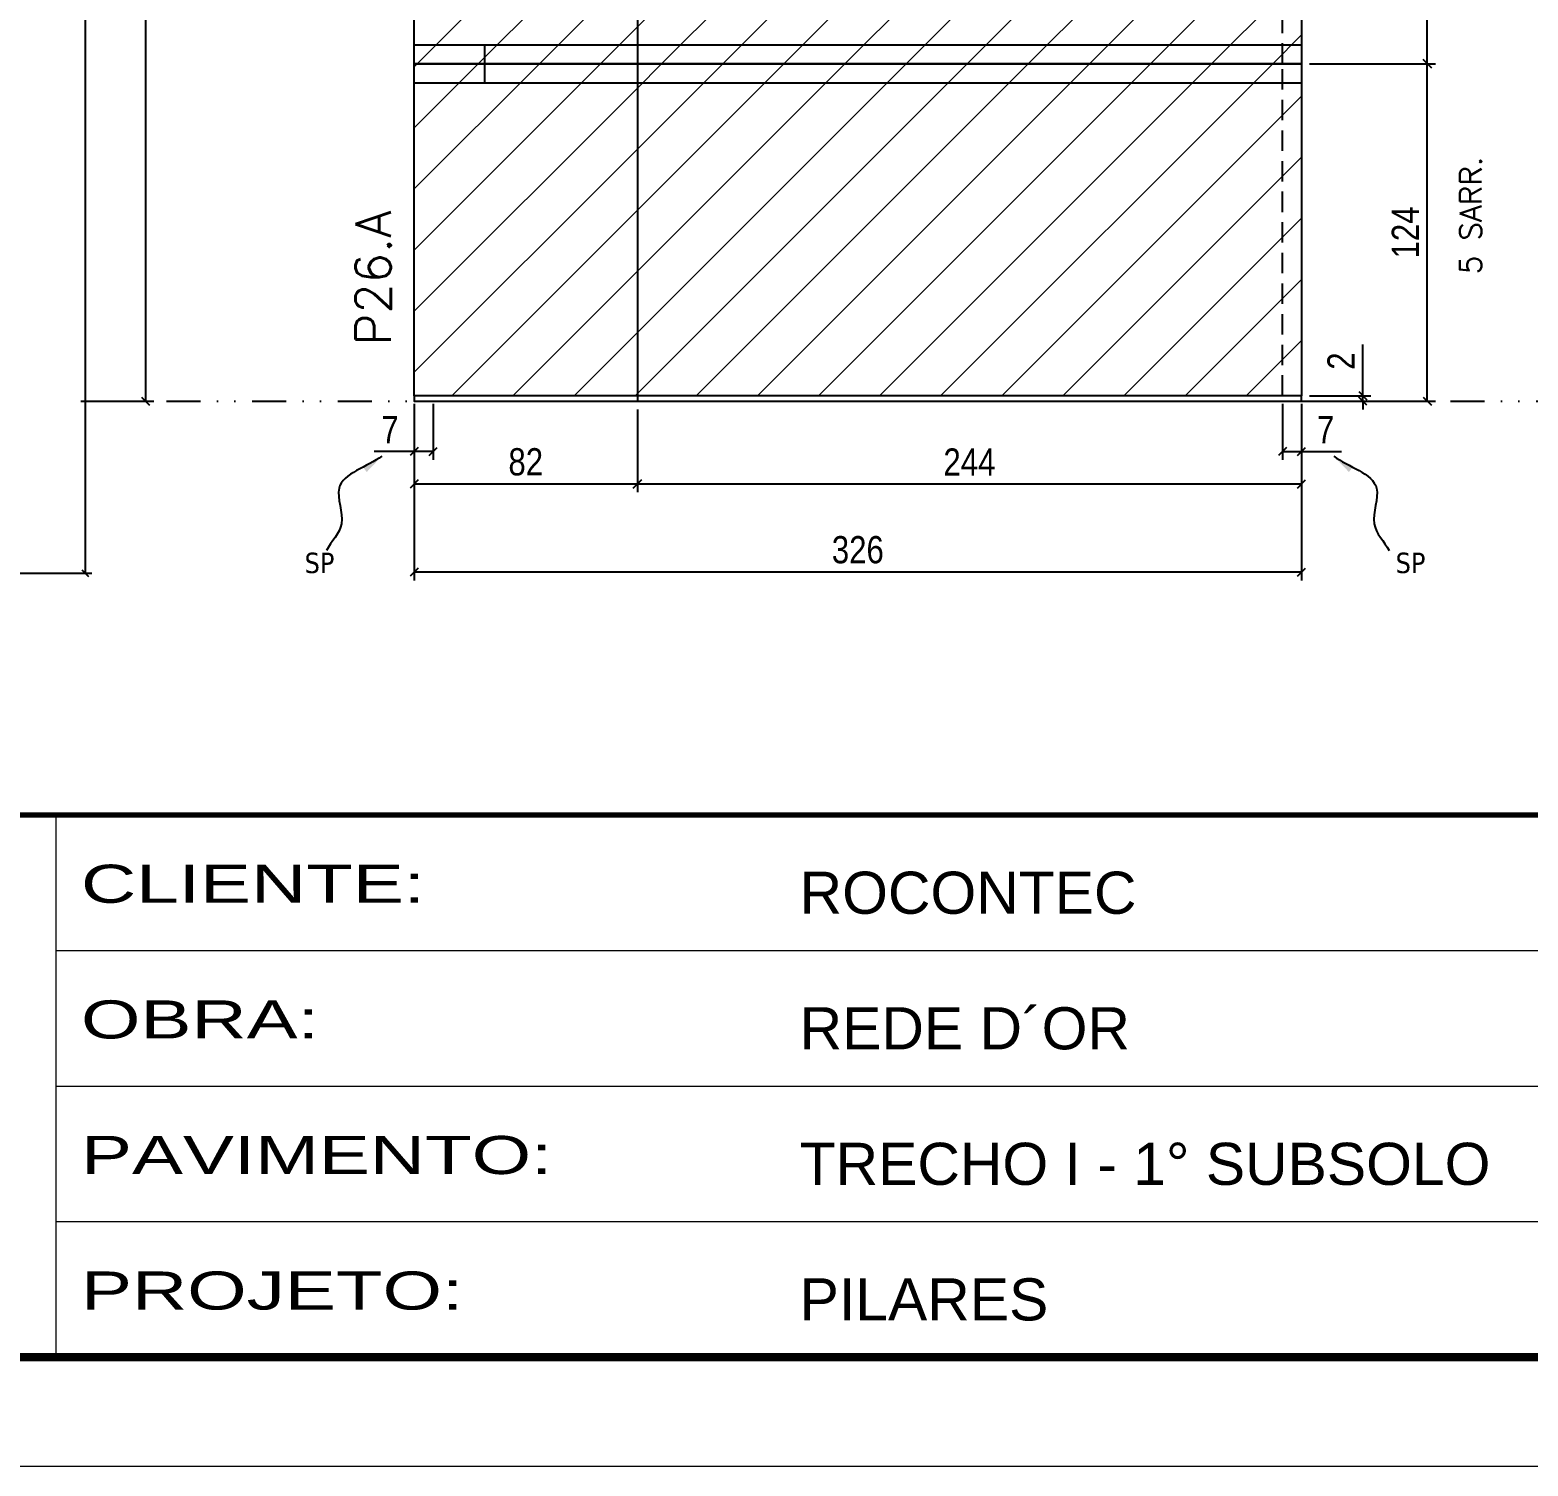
# Model space of a CAD drawing. Extents: x 2949 to 9230, y 1140 to 12527.
# Drawn here: x 6548 to 7099, y 9180 to 9707 of the extents above; entities that cross this region are included whole.
import ezdxf

# ---------------------------------------------------------------- set-up
doc = ezdxf.new("R2010")
doc.units = 0
for name, pattern in [('CONTINUO', [0]), ('DASHED', [0.75, 0.5, -0.25]), ('DIVIDE2', [0.625, 0.25, -0.125, 0, -0.125, 0, -0.125]), ('HIDDEN', [0.375, 0.25, -0.125])]:
    doc.linetypes.add(name, pattern=pattern)
for name, color, linetype in [('COTA', 241, 'Continuous'), ('cotas', 4, 'Continuous'), ('Nível', 160, 'Continuous'), ('Painéis', 200, 'Continuous'), ('SARR_2.2x7', 40, 'Continuous'), ('Sarrafo de Pressão', 42, 'HIDDEN'), ('texto', 7, 'Continuous')]:
    doc.layers.add(name, color=color, linetype=linetype)
for name, color, linetype, lineweight in [('Folhas', 255, 'Continuous', 9), ('Hachura', 251, 'Continuous', 9), ('SARRAFO DE PRESSAO', 251, 'DASHED', 9), ('Texto Seção', 7, 'Continuous', 15)]:
    doc.layers.add(name, color=color, linetype=linetype, lineweight=lineweight)
doc.styles.add('ARIAL', font='arial.ttf')
doc.styles.add('COTA TECNICA', font='techl___.ttf', dxfattribs={"height": 10})
doc.styles.add('COTA TECNICA 2X', font='techl___.ttf', dxfattribs={"height": 10})
doc.styles.add('COTA TECNICA-50', font='techl___.ttf', dxfattribs={"height": 10})
doc.styles.add('REGUA-120', font='ROMANS.shx', dxfattribs={"height": 15})
doc.styles.add('ROMANS', font='romans.shx')
doc.styles.get("Standard").update_dxf_attribs({"font": 'arial.ttf'})
doc.styles.add('Tecnologia', font='')
doc.styles.get('Tecnologia').set_extended_font_data('Forgotten Futurist')
doc.dimstyles.new('COTA PAINEL-50', dxfattribs={"dimtxt": 10, "dimasz": 3, "dimexe": 3, "dimexo": 3, "dimgap": 3, "dimtad": 1, "dimdec": 1, "dimzin": 12, "dimdsep": 46, "dimtxsty": 'COTA TECNICA-50', "dimblk1": 'OBLIQUE', "dimblk2": 'OBLIQUE', "dimsah": 1, "dimcen": 0.9, "dimclrd": 4, "dimclre": 4, "dimclrt": 240, "dimadec": 1, "dimazin": 3, "dimtfac": 1, "dimtdec": 1, "dimtmove": 0, "dimatfit": 3, "dimfxl": 1, "dimtolj": 1, "dimtzin": 12, "dimarcsym": 0})
doc.dimstyles.new('PAINEL', dxfattribs={"dimtxt": 10, "dimasz": 3, "dimexe": 3, "dimexo": 3, "dimgap": 3, "dimtad": 1, "dimdec": 1, "dimzin": 12, "dimdsep": 46, "dimtxsty": 'COTA TECNICA', "dimblk1": 'OBLIQUE', "dimblk2": 'OBLIQUE', "dimsah": 1, "dimcen": 0.9, "dimclrd": 4, "dimclre": 4, "dimclrt": 240, "dimadec": 1, "dimazin": 3, "dimtfac": 1, "dimtdec": 1, "dimtmove": 0, "dimatfit": 3, "dimfxl": 1, "dimtolj": 1, "dimtzin": 12, "dimarcsym": 0})
doc.dimstyles.new('SECAO PILAR', dxfattribs={"dimtxt": 10, "dimasz": 3, "dimexe": 3, "dimexo": 3, "dimgap": 3, "dimtad": 1, "dimdec": 1, "dimlfac": 0.5, "dimzin": 12, "dimdsep": 46, "dimtxsty": 'COTA TECNICA 2X', "dimblk1": 'OBLIQUE', "dimblk2": 'OBLIQUE', "dimsah": 1, "dimcen": 0.9, "dimclrd": 256, "dimclre": 256, "dimclrt": 256, "dimadec": 1, "dimazin": 3, "dimtfac": 1, "dimtdec": 1, "dimtmove": 0, "dimatfit": 3, "dimfxl": 1, "dimtolj": 1, "dimtzin": 12, "dimarcsym": 0})
doc.dimstyles.get("Standard").update_dxf_attribs({"dimtxt": 0.18, "dimasz": 0.18, "dimexe": 0.18, "dimexo": 0.0625, "dimgap": 0.09, "dimtad": 0, "dimtih": 1, "dimtoh": 1, "dimdec": 4, "dimzin": 0, "dimdsep": 46, "dimtxsty": 'Standard', "dimcen": 0.09, "dimadec": 0, "dimazin": 0, "dimtfac": 1, "dimtdec": 4, "dimtofl": 0, "dimtmove": 0, "dimatfit": 3, "dimfxl": 1, "dimtolj": 1, "dimtzin": 0, "dimarcsym": 0})
pattern_1 = [(45, (-126071.967, -22713.47), (-11.2253202, 11.2253202), [])]

# ---------------------------------------------------------------- blocks, each defined once
blk = doc.blocks.new('9999999999')
at = {"color": 30, "linetype": 'CONTINUO'}
for p, q in [((98564.56, 34230.21), (98564.56, 34429.45)), ((98564.56, 34379.64), (99583.98, 34379.64)), ((98564.56, 34329.83), (99487.98, 34329.83)), ((98564.56, 34280.02), (99487.98, 34280.02))]:
    blk.add_line(p, q, dxfattribs=at)
at = {"color": 30, "linetype": 'CONTINUO', "const_width": 2}
blk.add_lwpolyline([(99583.98, 34230.21), (99583.98, 34414.45, 0.414214), (99568.98, 34429.45), (98228.98, 34429.45, 0.414214), (98213.98, 34414.45), (98213.98, 34245.21, 0.414214), (98228.98, 34230.21), (99583.98, 34230.21)], format="xyb", dxfattribs=at)
at = {"layer": 'Folhas'}
blk.add_lwpolyline([(98138.98, 34190.21), (99623.98, 34190.21), (99623.98, 35240.21), (98138.98, 35240.21)], close=True, dxfattribs=at)
at = {"layer": 'Folhas', "color": 30, "const_width": 3}
blk.add_lwpolyline([(98213.98, 34230.21), (99583.98, 34230.21), (99583.98, 35200.21), (98213.98, 35200.21)], close=True, dxfattribs=at)
at = {"color": 7, "linetype": 'Continuous', "ltscale": 5, "style": 'ARIAL'}
for s, height, p in [('ROCONTEC', 15.483, (98837.68, 34393.13)), ('REDE D´OR', 15.483, (98837.68, 34343.32)), ('TRECHO I - 1° SUBSOLO', 15.4829, (98837.68, 34293.51)), ('PILARES', 15.483, (98837.68, 34243.7))]:
    blk.add_text(s, height=height, dxfattribs=at).set_placement(p)
at = {"layer": 'Folhas', "color": 7, "style": 'Tecnologia', "width": 1.5}
for s, p in [('CLIENTE:', (98573.65, 34397.17)), ('OBRA:', (98573.65, 34347.31)), ('PAVIMENTO:', (98573.65, 34297.5)), ('PROJETO:', (98573.65, 34247.69))]:
    blk.add_text(s, height=14, dxfattribs=at).set_placement(p)
blk = doc.blocks.new('_Oblique')
at = {"color": 0, "linetype": 'ByBlock', "lineweight": -2}
blk.add_line((-0.5, -0.5), (0.5, 0.5), dxfattribs=at)
blk = doc.blocks.new('*D111')
at = {"layer": 'COTA', "lineweight": -2, "transparency": 16777216}
for p, q in [((127524.96, 30791.79), (127704.06, 30791.79)), ((127701.06, 30791.79), (127701.06, 30093.79)), ((127524.96, 30093.79), (127704.06, 30093.79))]:
    blk.add_line(p, q, dxfattribs=at)
at = {"layer": 'Defpoints', "color": 0, "transparency": 16777216}
for p in [(127521.96, 30791.79), (127521.96, 30093.79), (127701.06, 30093.79)]:
    blk.add_point(p, dxfattribs=at)
at = {"layer": 'COTA', "lineweight": -2, "transparency": 16777216, "xscale": 3, "yscale": 3, "zscale": 3}
for p, rotation in [((127701.06, 30791.79), 90), ((127701.06, 30093.79), 270)]:
    blk.add_blockref('_Oblique', p, dxfattribs=dict(at, rotation=rotation))
at = {"layer": 'COTA', "transparency": 16777216, "insert": (127692.81, 30442.79), "char_height": 10, "attachment_point": 5, "rotation": 90, "style": 'COTA TECNICA 2X'}
blk.add_mtext('\\A1;349 - painel', dxfattribs=at)
blk = doc.blocks.new('*D2224')
at = {"layer": 'cotas', "color": 4, "linetype": 'ByBlock', "lineweight": -2, "transparency": 16777216}
for p, q in [((6570.19, 9907.87), (6593.91, 9907.87)), ((6590.91, 9907.87), (6590.91, 9570.87)), ((6570.19, 9570.87), (6593.91, 9570.87))]:
    blk.add_line(p, q, dxfattribs=at)
at = {"layer": 'Defpoints', "color": 0, "linetype": 'ByBlock', "transparency": 16777216}
for p in [(6567.19, 9907.87), (6567.19, 9570.87), (6590.91, 9570.87)]:
    blk.add_point(p, dxfattribs=at)
at = {"layer": 'cotas', "color": 4, "linetype": 'ByBlock', "lineweight": -2, "transparency": 16777216, "xscale": 3, "yscale": 3, "zscale": 3}
for p, rotation in [((6590.91, 9907.87), 90), ((6590.91, 9570.87), 270)]:
    blk.add_blockref('_Oblique', p, dxfattribs=dict(at, rotation=rotation))
at = {"layer": 'cotas', "color": 240, "linetype": 'ByBlock', "transparency": 16777216, "insert": (6582.69, 9751.1), "char_height": 10, "attachment_point": 5, "rotation": 90, "style": 'COTA TECNICA'}
blk.add_mtext('\\A1;337', dxfattribs=at)
blk = doc.blocks.new('*D1806')
at = {"layer": 'COTA', "color": 4, "lineweight": -2, "transparency": 16777216}
for p, q in [((6689.61, 9569.87), (6689.61, 9505.01)), ((7015.61, 9569.87), (7015.61, 9505.01)), ((7015.61, 9508.01), (6689.61, 9508.01))]:
    blk.add_line(p, q, dxfattribs=at)
at = {"layer": 'Defpoints', "color": 0, "transparency": 16777216}
for p in [(6689.61, 9572.87), (7015.61, 9572.87), (6689.61, 9508.01)]:
    blk.add_point(p, dxfattribs=at)
at = {"layer": 'COTA', "color": 4, "lineweight": -2, "transparency": 16777216, "xscale": 3, "yscale": 3, "zscale": 3, "rotation": 180}
blk.add_blockref('_Oblique', (6689.61, 9508.01), dxfattribs=at)
at = {"layer": 'COTA', "color": 4, "lineweight": -2, "transparency": 16777216, "xscale": 3, "yscale": 3, "zscale": 3}
blk.add_blockref('_Oblique', (7015.61, 9508.01), dxfattribs=at)
at = {"layer": 'COTA', "color": 240, "transparency": 16777216, "insert": (6852.61, 9516.23), "char_height": 10, "attachment_point": 5, "style": 'COTA TECNICA'}
blk.add_mtext('\\A1;326', dxfattribs=at)
blk = doc.blocks.new('*D1807')
at = {"layer": 'COTA', "color": 4, "lineweight": -2, "transparency": 16777216}
for p, q in [((7008.61, 9569.87), (7008.61, 9549.36)), ((7015.61, 9567.87), (7015.61, 9549.36)), ((7008.61, 9552.36), (7015.61, 9552.36)), ((7015.61, 9552.36), (7030.34, 9552.36))]:
    blk.add_line(p, q, dxfattribs=at)
at = {"layer": 'Defpoints', "color": 0, "transparency": 16777216}
for p in [(7008.61, 9572.87), (7015.61, 9570.87), (7015.61, 9552.36)]:
    blk.add_point(p, dxfattribs=at)
at = {"layer": 'COTA', "color": 4, "lineweight": -2, "transparency": 16777216, "xscale": 3, "yscale": 3, "zscale": 3, "rotation": 180}
blk.add_blockref('_Oblique', (7008.61, 9552.36), dxfattribs=at)
at = {"layer": 'COTA', "color": 4, "lineweight": -2, "transparency": 16777216, "xscale": 3, "yscale": 3, "zscale": 3}
blk.add_blockref('_Oblique', (7015.61, 9552.36), dxfattribs=at)
at = {"layer": 'COTA', "color": 240, "transparency": 16777216, "insert": (7024.47, 9560.43), "char_height": 10, "attachment_point": 5, "style": 'COTA TECNICA-50'}
blk.add_mtext('\\A1;7', dxfattribs=at)
blk = doc.blocks.new('*D1808')
at = {"layer": 'COTA', "color": 4, "lineweight": -2, "transparency": 16777216}
for p, q in [((6689.61, 9567.87), (6689.61, 9549.36)), ((6696.61, 9569.87), (6696.61, 9549.36)), ((6689.61, 9552.36), (6674.88, 9552.36)), ((6696.61, 9552.36), (6689.61, 9552.36))]:
    blk.add_line(p, q, dxfattribs=at)
at = {"layer": 'Defpoints', "color": 0, "transparency": 16777216}
for p in [(6696.61, 9572.87), (6689.61, 9570.87), (6689.61, 9552.36)]:
    blk.add_point(p, dxfattribs=at)
at = {"layer": 'COTA', "color": 4, "lineweight": -2, "transparency": 16777216, "xscale": 3, "yscale": 3, "zscale": 3, "rotation": 180}
blk.add_blockref('_Oblique', (6689.61, 9552.36), dxfattribs=at)
at = {"layer": 'COTA', "color": 4, "lineweight": -2, "transparency": 16777216, "xscale": 3, "yscale": 3, "zscale": 3}
blk.add_blockref('_Oblique', (6696.61, 9552.36), dxfattribs=at)
at = {"layer": 'COTA', "color": 240, "transparency": 16777216, "insert": (6680.74, 9560.43), "char_height": 10, "attachment_point": 5, "style": 'COTA TECNICA-50'}
blk.add_mtext('\\A1;7', dxfattribs=at)
blk = doc.blocks.new('*D1809')
at = {"layer": 'COTA', "color": 4, "lineweight": -2, "transparency": 16777216}
for p, q in [((7018.61, 9694.87), (7064.85, 9694.87)), ((7061.85, 9570.87), (7061.85, 9694.87)), ((7018.61, 9570.87), (7064.85, 9570.87))]:
    blk.add_line(p, q, dxfattribs=at)
at = {"layer": 'Defpoints', "color": 0, "transparency": 16777216}
for p in [(7015.61, 9694.87), (7061.85, 9694.87), (7015.61, 9570.87)]:
    blk.add_point(p, dxfattribs=at)
at = {"layer": 'COTA', "color": 4, "lineweight": -2, "transparency": 16777216, "xscale": 3, "yscale": 3, "zscale": 3}
for p, rotation in [((7061.85, 9694.87), 90), ((7061.85, 9570.87), 270)]:
    blk.add_blockref('_Oblique', p, dxfattribs=dict(at, rotation=rotation))
at = {"layer": 'COTA', "color": 240, "transparency": 16777216, "insert": (7053.78, 9632.87), "char_height": 10, "attachment_point": 5, "rotation": 90, "style": 'COTA TECNICA-50'}
blk.add_mtext('\\A1;124', dxfattribs=at)
blk = doc.blocks.new('*D1810')
at = {"layer": 'COTA', "color": 4, "lineweight": -2, "transparency": 16777216}
for p, q in [((7038.14, 9572.87), (7038.14, 9591.67)), ((7018.61, 9572.87), (7041.14, 9572.87)), ((7038.14, 9570.87), (7038.14, 9572.87)), ((7018.61, 9570.87), (7041.14, 9570.87)), ((7038.14, 9570.87), (7038.14, 9567.87))]:
    blk.add_line(p, q, dxfattribs=at)
at = {"layer": 'Defpoints', "color": 0, "transparency": 16777216}
for p in [(7015.61, 9572.87), (7015.61, 9570.87), (7038.14, 9570.87)]:
    blk.add_point(p, dxfattribs=at)
at = {"layer": 'COTA', "color": 4, "lineweight": -2, "transparency": 16777216, "xscale": 3, "yscale": 3, "zscale": 3}
for p, rotation in [((7038.14, 9572.87), 270), ((7038.14, 9570.87), 90)]:
    blk.add_blockref('_Oblique', p, dxfattribs=dict(at, rotation=rotation))
at = {"layer": 'COTA', "color": 240, "transparency": 16777216, "insert": (7030.14, 9585.61), "char_height": 10, "attachment_point": 5, "rotation": 90, "style": 'COTA TECNICA-50'}
blk.add_mtext('\\A1;2', dxfattribs=at)
blk = doc.blocks.new('*D1811')
at = {"layer": 'COTA', "color": 4, "linetype": 'ByBlock', "lineweight": -2, "transparency": 16777216}
for p, q in [((7018.61, 9816.87), (7064.85, 9816.87)), ((7061.85, 9694.87), (7061.85, 9816.87)), ((7018.61, 9694.87), (7064.85, 9694.87))]:
    blk.add_line(p, q, dxfattribs=at)
at = {"layer": 'Defpoints', "color": 0, "linetype": 'ByBlock', "transparency": 16777216}
for p in [(7015.61, 9816.87), (7061.85, 9816.87), (7015.61, 9694.87)]:
    blk.add_point(p, dxfattribs=at)
at = {"layer": 'COTA', "color": 4, "linetype": 'ByBlock', "lineweight": -2, "transparency": 16777216, "xscale": 3, "yscale": 3, "zscale": 3}
for p, rotation in [((7061.85, 9816.87), 90), ((7061.85, 9694.87), 270)]:
    blk.add_blockref('_Oblique', p, dxfattribs=dict(at, rotation=rotation))
at = {"layer": 'COTA', "color": 240, "linetype": 'ByBlock', "transparency": 16777216, "insert": (7053.79, 9755.87), "char_height": 10, "attachment_point": 5, "rotation": 90, "style": 'COTA TECNICA'}
blk.add_mtext('\\A1;122', dxfattribs=at)
blk = doc.blocks.new('*D2230')
at = {"layer": 'COTA', "color": 4, "linetype": 'ByBlock', "lineweight": -2, "transparency": 16777216}
for p, q in [((6771.61, 9567.87), (6771.61, 9537.43)), ((7015.61, 9567.87), (7015.61, 9537.43)), ((7015.61, 9540.43), (6771.61, 9540.43))]:
    blk.add_line(p, q, dxfattribs=at)
at = {"layer": 'Defpoints', "color": 0, "linetype": 'ByBlock', "transparency": 16777216}
for p in [(6771.61, 9570.87), (7015.61, 9570.87), (6771.61, 9540.43)]:
    blk.add_point(p, dxfattribs=at)
at = {"layer": 'COTA', "color": 4, "linetype": 'ByBlock', "lineweight": -2, "transparency": 16777216, "xscale": 3, "yscale": 3, "zscale": 3, "rotation": 180}
blk.add_blockref('_Oblique', (6771.61, 9540.43), dxfattribs=at)
at = {"layer": 'COTA', "color": 4, "linetype": 'ByBlock', "lineweight": -2, "transparency": 16777216, "xscale": 3, "yscale": 3, "zscale": 3}
blk.add_blockref('_Oblique', (7015.61, 9540.43), dxfattribs=at)
at = {"layer": 'COTA', "color": 240, "linetype": 'ByBlock', "transparency": 16777216, "insert": (6893.61, 9548.51), "char_height": 10, "attachment_point": 5, "style": 'COTA TECNICA'}
blk.add_mtext('\\A1;244', dxfattribs=at)
blk = doc.blocks.new('*D2231')
at = {"layer": 'COTA', "color": 4, "linetype": 'ByBlock', "lineweight": -2, "transparency": 16777216}
for p, q in [((6689.61, 9567.87), (6689.61, 9537.43)), ((6771.61, 9567.87), (6771.61, 9537.43)), ((6771.61, 9540.43), (6689.61, 9540.43))]:
    blk.add_line(p, q, dxfattribs=at)
at = {"layer": 'Defpoints', "color": 0, "linetype": 'ByBlock', "transparency": 16777216}
for p in [(6689.61, 9570.87), (6771.61, 9570.87), (6689.61, 9540.43)]:
    blk.add_point(p, dxfattribs=at)
at = {"layer": 'COTA', "color": 4, "linetype": 'ByBlock', "lineweight": -2, "transparency": 16777216, "xscale": 3, "yscale": 3, "zscale": 3, "rotation": 180}
blk.add_blockref('_Oblique', (6689.61, 9540.43), dxfattribs=at)
at = {"layer": 'COTA', "color": 4, "linetype": 'ByBlock', "lineweight": -2, "transparency": 16777216, "xscale": 3, "yscale": 3, "zscale": 3}
blk.add_blockref('_Oblique', (6771.61, 9540.43), dxfattribs=at)
at = {"layer": 'COTA', "color": 240, "linetype": 'ByBlock', "transparency": 16777216, "insert": (6730.61, 9548.53), "char_height": 10, "attachment_point": 5, "style": 'COTA TECNICA'}
blk.add_mtext('\\A1;82', dxfattribs=at)
blk = doc.blocks.new('SECAO 2')
at = {"layer": 'COTA'}
dim = blk.add_linear_dim(base=(127701.06, 30093.79), p1=(127521.96, 30791.79), p2=(127521.96, 30093.79), angle=90, text='<> - painel', dimstyle='SECAO PILAR', dxfattribs=at)
dim.commit()
dim.dimension.update_dxf_attribs({"geometry": '*D111', "text_midpoint": (127692.81, 30442.79)})

msp = doc.modelspace()

# ---------------------------------------------------------------- hatches: boundary and pattern name
at = {"layer": 'Hachura', "linetype": 'ByBlock'}
h = msp.add_hatch(dxfattribs=at)
h.set_pattern_fill('ANSI31', color=256, scale=5)
h.set_pattern_definition(pattern_1)
h.paths.add_polyline_path([(6771.61, 9816.87), (6689.61, 9816.87), (6689.61, 9694.87), (6771.61, 9694.87)])
h = msp.add_hatch(dxfattribs=at)
h.set_pattern_fill('ANSI31', color=256, scale=5)
h.set_pattern_definition(pattern_1)
h.paths.add_polyline_path([(7015.61, 9816.87), (6771.61, 9816.87), (6771.61, 9694.87), (7015.61, 9694.87)])
h = msp.add_hatch(dxfattribs=at)
h.set_pattern_fill('ANSI31', color=256, scale=5)
h.set_pattern_definition(pattern_1)
h.paths.add_polyline_path([(6771.61, 9694.87), (6689.61, 9694.87), (6689.61, 9572.87), (6771.61, 9572.87)])
h = msp.add_hatch(dxfattribs=at)
h.set_pattern_fill('ANSI31', color=256, scale=5)
h.set_pattern_definition(pattern_1)
h.paths.add_polyline_path([(7015.61, 9694.87), (6771.61, 9694.87), (6771.61, 9572.87), (7015.61, 9572.87)])

# ---------------------------------------------------------------- linework, layer by layer
at = {"layer": 'Nível', "color": 4, "linetype": 'DIVIDE2', "ltscale": 50}
msp.add_line((6567.19, 9570.87), (7577.53, 9570.87), dxfattribs=at)
at = {"layer": 'Painéis'}
for p, q in [((6689.61, 9694.87), (6689.61, 9907.87)), ((7015.61, 9843.87), (7015.61, 9694.87)), ((7015.61, 9694.87), (6689.61, 9694.87))]:
    msp.add_line(p, q, dxfattribs=at)
at = {"layer": 'Painéis', "linetype": 'ByBlock'}
for p, q in [((6771.61, 9907.87), (6771.61, 9570.87)), ((7015.61, 9694.87), (7015.61, 9572.87))]:
    msp.add_line(p, q, dxfattribs=at)
at = {"layer": 'Painéis'}
for points in [[(7015.61, 9572.87), (6689.61, 9572.87), (6689.61, 9694.87), (7015.61, 9694.87)], [(7015.61, 9572.87), (6689.61, 9572.87), (6689.61, 9570.87), (7015.61, 9570.87)]]:
    msp.add_lwpolyline(points, close=True, dxfattribs=at)
at = {"layer": 'SARR_2.2x7'}
for p, q in [((6689.61, 9701.87), (6715.61, 9701.87)), ((6715.61, 9701.87), (7015.61, 9701.87)), ((6715.61, 9694.87), (6715.61, 9701.87)), ((6715.61, 9687.87), (6715.61, 9694.87)), ((6689.61, 9687.87), (6715.61, 9687.87)), ((6715.61, 9687.87), (7015.61, 9687.87))]:
    msp.add_line(p, q, dxfattribs=at)
at = {"layer": 'Sarrafo de Pressão', "ltscale": 30}
for p, q in [((7008.61, 9694.87), (7008.61, 9816.87)), ((7008.61, 9572.87), (7008.61, 9694.87))]:
    msp.add_line(p, q, dxfattribs=at)

# ---------------------------------------------------------------- block references
at = {"layer": 'Painéis', "linetype": 'ByBlock', "xscale": 0.8065405114314628, "yscale": 0.8065405114314628, "zscale": 0.8065405114314628}
msp.add_blockref('SECAO 2', (-96427.31, -14764.2), dxfattribs=at)
at = {"layer": 'SARRAFO DE PRESSAO', "color": 6, "linetype": 'ByBlock'}
msp.add_blockref('9999999999', (-92006.44, -25010.62), dxfattribs=at)

# ---------------------------------------------------------------- texts
at = {"layer": 'texto', "color": 0, "char_height": 7.5, "attachment_point": 5}
for insert in [(6654.83, 9511.38), (6654.83, 9511.38), (7055.67, 9511.38)]:
    msp.add_mtext('{\\fTahoma|b0|i0|c0|p34;\\C4;SP}', dxfattribs=dict(at, insert=insert))
at = {"layer": 'Texto Seção', "linetype": 'Continuous', "style": 'ROMANS'}
msp.add_text('5 SARR.', height=8, rotation=90, dxfattribs=at).set_placement((7081.76, 9617.49))
at = {"layer": 'Texto Seção', "insert": (6681.06, 9591.34), "char_height": 13, "width": 285.3299, "attachment_point": 7, "rotation": 90, "style": 'REGUA-120'}
msp.add_mtext('P26.A', dxfattribs=at)

# ---------------------------------------------------------------- dimensions: what is measured, and where the dimension line sits
at = {"layer": 'COTA', "linetype": 'ByBlock'}
for base, p1, p2, angle, picture, middle in [((7061.85, 9816.87), (7015.61, 9694.87), (7015.61, 9816.87), 90, '*D1811', (7053.79, 9755.87)), ((6689.61, 9540.43), (6771.61, 9570.87), (6689.61, 9570.87), 180, '*D2231', (6730.61, 9548.53))]:
    dim = msp.add_linear_dim(base=base, p1=p1, p2=p2, angle=angle, dimstyle='PAINEL', override={"dimtmove": 1}, dxfattribs=at)
    dim.commit()
    dim.dimension.update_dxf_attribs({"geometry": picture, "text_midpoint": middle})
at = {"layer": 'COTA'}
for base, p1, p2, angle, picture, middle in [((7061.85, 9694.87), (7015.61, 9570.87), (7015.61, 9694.87), 90, '*D1809', (7053.78, 9632.87)), ((6689.61, 9552.36), (6696.61, 9572.87), (6689.61, 9570.87), 180, '*D1808', (6680.74, 9560.43))]:
    dim = msp.add_linear_dim(base=base, p1=p1, p2=p2, angle=angle, dimstyle='COTA PAINEL-50', dxfattribs=at)
    dim.commit()
    dim.dimension.update_dxf_attribs({"geometry": picture, "text_midpoint": middle})
dim = msp.add_linear_dim(base=(7038.14, 9570.87), p1=(7015.61, 9572.87), p2=(7015.61, 9570.87), angle=90, dimstyle='COTA PAINEL-50', dxfattribs=at)
dim.commit()
dim.dimension.update_dxf_attribs({"geometry": '*D1810', "text_midpoint": (7038.14, 9585.61), "dimtype": 160})
dim = msp.add_linear_dim(base=(6689.61, 9508.01), p1=(7015.61, 9572.87), p2=(6689.61, 9572.87), angle=180, dimstyle='PAINEL', override={"dimarcsym": 2}, dxfattribs=at)
dim.commit()
dim.dimension.update_dxf_attribs({"geometry": '*D1806', "text_midpoint": (6852.61, 9516.23)})
dim = msp.add_linear_dim(base=(7015.61, 9552.36), p1=(7008.61, 9572.87), p2=(7015.61, 9570.87), dimstyle='COTA PAINEL-50', dxfattribs=at)
dim.commit()
dim.dimension.update_dxf_attribs({"geometry": '*D1807', "text_midpoint": (7024.47, 9560.43)})
at = {"layer": 'COTA', "linetype": 'ByBlock'}
dim = msp.add_linear_dim(base=(6771.61, 9540.43), p1=(7015.61, 9570.87), p2=(6771.61, 9570.87), angle=180, dimstyle='PAINEL', dxfattribs=at)
dim.commit()
dim.dimension.update_dxf_attribs({"geometry": '*D2230', "text_midpoint": (6893.61, 9548.51)})
at = {"layer": 'cotas', "linetype": 'ByBlock'}
dim = msp.add_linear_dim(base=(6590.91, 9570.87), p1=(6567.19, 9907.87), p2=(6567.19, 9570.87), angle=90, dimstyle='PAINEL', dxfattribs=at)
dim.commit()
dim.dimension.update_dxf_attribs({"geometry": '*D2224', "text_midpoint": (6590.91, 9751.1), "dimtype": 160})

# ---------------------------------------------------------------- leaders
at = {"layer": 'COTA', "path_type": 1}
for points in [[(6677.78, 9550.69), (6662, 9538.85), (6662.92, 9525.85), (6657.37, 9516.06)], [(7027.44, 9550.69), (7043.22, 9538.85), (7042.3, 9525.85), (7047.85, 9516.06)]]:
    msp.add_leader(points, dimstyle='Standard', override={"dimasz": 8}, dxfattribs=at)

doc.saveas('drawing.dxf')
